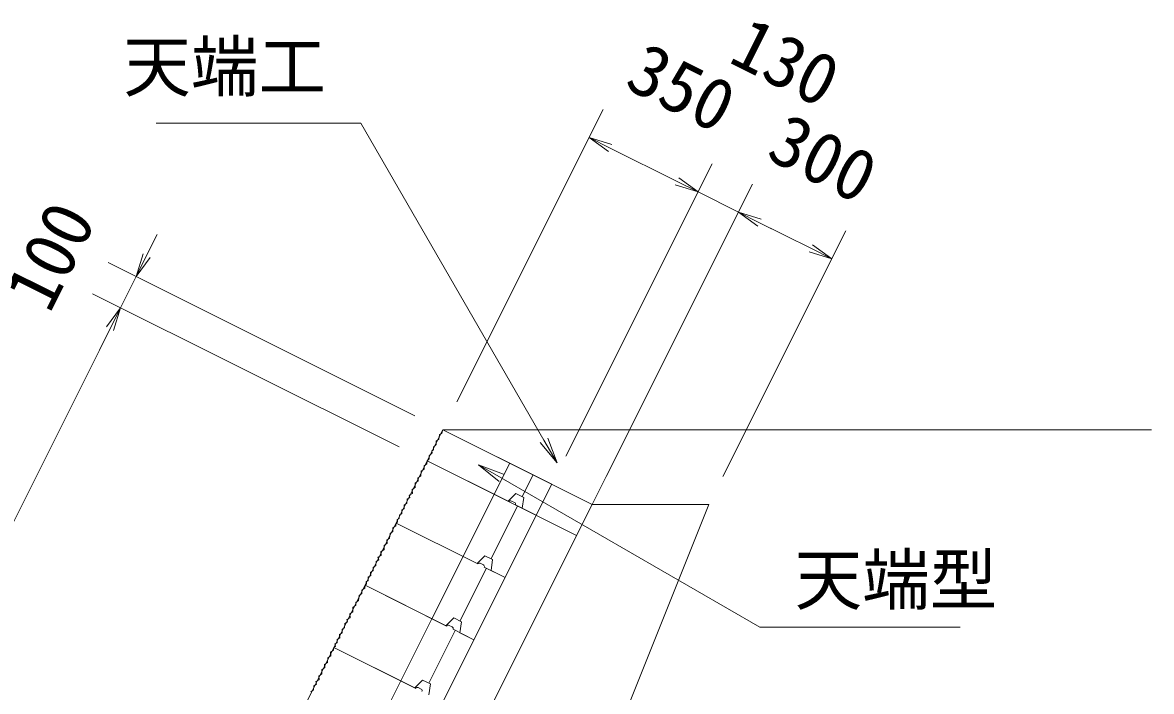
# Model space of a CAD drawing. Units: millimetres, scale not verified. Extents: x 1702 to 43752, y 1233 to 30933.
# Drawn here: x 14994 to 18239, y 23647 to 25571 of the extents above; entities that cross this region are included whole.
import ezdxf
from ezdxf.enums import TextEntityAlignment as Align

# ---------------------------------------------------------------- set-up
doc = ezdxf.new("R2010")
doc.units = ezdxf.units.MM
doc.header["$LTSCALE"] = 50
for name, color, linetype, lineweight in [('D-STR', 1, 'Continuous', 13), ('D-STR-DIM', 7, 'Continuous', 13), ('D-STR-STR（BLOCK）', 1, 'Continuous', 13), ('D-STR-TXT', 7, 'Continuous', 13)]:
    doc.layers.add(name, color=color, linetype=linetype, lineweight=lineweight)
doc.styles.add('ＭＳ ゴシック', font='')
doc.styles.get('ＭＳ ゴシック').set_extended_font_data('MS Gothic')

msp = doc.modelspace()

# ---------------------------------------------------------------- linework, layer by layer
at = {"layer": 'D-STR'}
for p, q in [((16201.88, 24399.51), (14189.42, 20374.59)), ((16631.21, 24184.85), (16201.88, 24399.51)), ((16201.88, 24399.51), (16738.54, 24399.51)), ((16738.54, 24399.51), (16631.21, 24184.85)), ((16738.54, 24399.51), (18238.54, 24399.51)), ((16157.16, 24310.07), (16586.49, 24095.4)), ((16514.93, 24242.98), (14502.47, 20218.06)), ((16631.21, 24184.85), (14618.75, 20159.92)), ((15276.65, 19959.92), (16966.62, 24184.85)), ((16631.21, 24184.85), (16966.62, 24184.85))]:
    msp.add_line(p, q, dxfattribs=at)
at = {"layer": 'D-STR-DIM'}
for p, q in [((16242.13, 24480.01), (16662.51, 25320.77)), ((16677.61, 25200.02), (16622.26, 25240.27)), ((16687.67, 25220.15), (16622.26, 25240.27)), ((16622.26, 25240.27), (16682.64, 25210.08)), ((16682.64, 25210.08), (16874.94, 25113.93)), ((16555.18, 24323.48), (16975.56, 25164.24)), ((16555.18, 24323.48), (16975.56, 25164.24)), ((16874.94, 25113.93), (16814.57, 25144.12)), ((16935.31, 25083.75), (16874.94, 25113.93)), ((16935.31, 25083.75), (16874.94, 25113.93)), ((16879.97, 25124), (16935.31, 25083.75)), ((16879.97, 25124), (16935.31, 25083.75)), ((16671.46, 24265.35), (17091.84, 25106.11)), ((16671.46, 24265.35), (17091.84, 25106.11)), ((16869.91, 25103.87), (16935.31, 25083.75)), ((16869.91, 25103.87), (16935.31, 25083.75)), ((16935.31, 25083.75), (17051.59, 25025.61)), ((17106.93, 24985.36), (17051.59, 25025.61)), ((17116.99, 25005.48), (17051.59, 25025.61)), ((17051.59, 25025.61), (17111.96, 24995.42)), ((17106.93, 24985.36), (17051.59, 25025.61)), ((17116.99, 25005.48), (17051.59, 25025.61)), ((17051.59, 25025.61), (17111.96, 24995.42)), ((17111.96, 24995.42), (17172.34, 24965.23)), ((17111.96, 24995.42), (17259.54, 24921.63)), ((15350.62, 24900.61), (15380.81, 24960.98)), ((17006.87, 24265.35), (17360.17, 24971.94)), ((17319.92, 24891.44), (17259.54, 24921.63)), ((17264.57, 24931.69), (17319.92, 24891.44)), ((15340.56, 24905.64), (15320.44, 24840.23)), ((15320.44, 24840.23), (15350.62, 24900.61)), ((15360.69, 24895.58), (15320.44, 24840.23)), ((17254.51, 24911.57), (17319.92, 24891.44)), ((16121.38, 24439.76), (15239.94, 24880.48)), ((15275.72, 24750.79), (15320.44, 24840.23)), ((16076.66, 24350.32), (15195.22, 24791.04)), ((16076.66, 24350.32), (15195.22, 24791.04)), ((15235.47, 24695.45), (15275.72, 24750.79)), ((15235.47, 24695.45), (15275.72, 24750.79)), ((15275.72, 24750.79), (15245.53, 24690.42)), ((15275.72, 24750.79), (15245.53, 24690.42)), ((15255.59, 24685.38), (15275.72, 24750.79)), ((15255.59, 24685.38), (15275.72, 24750.79)), ((13338.16, 20875.68), (15245.53, 24690.42)), ((15245.53, 24690.42), (15215.34, 24630.04)), ((16530.09, 24304.61), (16492.59, 24369.56)), ((16503.42, 24375.81), (16530.09, 24304.61)), ((16481.77, 24363.31), (16530.09, 24304.61)), ((16363.54, 24250.38), (16304.84, 24298.7)), ((16376.04, 24272.03), (16304.84, 24298.7)), ((16304.84, 24298.7), (16369.79, 24261.2))]:
    msp.add_line(p, q, dxfattribs=at)
at = {"layer": 'D-STR-STR（BLOCK）'}
for p, q in [((16201.88, 24399.51), (16157.16, 24310.07)), ((16201.88, 24399.51), (16199.29, 24389.89)), ((16201.88, 24399.51), (16514.93, 24242.98)), ((16201.88, 24399.51), (16514.93, 24242.98)), ((16190.62, 24372.55), (16183, 24366.5)), ((16192.47, 24384.76), (16190.62, 24372.55)), ((16199.29, 24389.89), (16192.47, 24384.76)), ((16175.5, 24342.31), (16170.19, 24339.18)), ((16170.19, 24339.18), (16170.8, 24333.25)), ((16182.96, 24356.89), (16174.69, 24349.87)), ((16174.69, 24349.87), (16175.5, 24342.31)), ((16183, 24366.5), (16182.96, 24356.89)), ((16157.16, 24310.07), (16156.29, 24301.8)), ((16163.02, 24316.09), (16157.16, 24310.07)), ((16392.4, 24192.45), (16157.16, 24310.07)), ((16157.16, 24310.07), (16389.71, 24193.79)), ((16170.8, 24333.25), (16162.61, 24325.02)), ((16162.61, 24325.02), (16163.02, 24316.09)), ((16394.19, 24303.36), (16349.46, 24213.92)), ((16139.83, 24280.37), (16138.26, 24266.34)), ((16147.94, 24286.31), (16139.83, 24280.37)), ((16156.29, 24301.8), (16147.82, 24296.35)), ((16147.82, 24296.35), (16147.94, 24286.31)), ((16461.27, 24269.82), (16429.96, 24207.21)), ((16131.12, 24252.66), (16122.28, 24245.88)), ((16122.28, 24245.88), (16122.4, 24234.02)), ((16138.26, 24266.34), (16130.39, 24260.89)), ((16130.39, 24260.89), (16131.12, 24252.66)), ((16514.93, 24242.98), (16470.21, 24153.54)), ((16114.29, 24216.59), (16104.98, 24211.87)), ((16104.98, 24211.87), (16107.03, 24204.49)), ((16122.4, 24234.02), (16113.45, 24227.61)), ((16113.45, 24227.61), (16114.29, 24216.59)), ((16349.46, 24213.92), (16260.02, 24035.03)), ((16389.71, 24193.79), (16412.07, 24216.15)), ((16412.07, 24216.15), (16434.43, 24204.97)), ((16429.96, 24173.67), (16434.43, 24204.97)), ((16091.18, 24173.39), (16083.67, 24168.06)), ((16098.44, 24188.51), (16091.18, 24182.46)), ((16091.18, 24182.46), (16091.18, 24173.39)), ((16099.53, 24199.77), (16098.44, 24188.51)), ((16107.03, 24204.49), (16099.53, 24199.77)), ((16416.55, 24180.37), (16340.52, 24028.32)), ((16408.05, 24190.21), (16399.1, 24194.69)), ((16470.21, 24153.54), (16410.28, 24183.51)), ((16429.96, 24173.67), (16470.21, 24153.54)), ((16076.84, 24144.09), (16070.55, 24141.79)), ((16070.55, 24141.79), (16072, 24135.02)), ((16076.9, 24155.11), (16076.84, 24144.09)), ((16084.52, 24158.26), (16076.9, 24155.11)), ((16083.67, 24168.06), (16084.52, 24158.26)), ((16470.21, 24153.54), (16380.77, 23974.66)), ((16058.5, 24107.42), (16050.39, 24101.49)), ((16066.85, 24122.91), (16058.38, 24117.46)), ((16058.38, 24117.46), (16058.5, 24107.42)), ((16067.72, 24131.18), (16066.85, 24122.91)), ((16072, 24135.02), (16067.72, 24131.18)), ((16302.95, 24013.56), (16067.72, 24131.18)), ((16067.72, 24131.18), (16300.27, 24014.91)), ((16048.81, 24087.45), (16040.95, 24082)), ((16040.95, 24082), (16041.67, 24073.77)), ((16050.39, 24101.49), (16048.81, 24087.45)), ((16032.96, 24055.14), (16024, 24048.72)), ((16024, 24048.72), (16024.85, 24037.71)), ((16041.67, 24073.77), (16032.84, 24067)), ((16032.84, 24067), (16032.96, 24055.14)), ((16010.09, 24020.88), (16008.99, 24009.63)), ((16017.59, 24025.61), (16010.09, 24020.88)), ((16024.85, 24037.71), (16015.53, 24032.99)), ((16015.53, 24032.99), (16017.59, 24025.61)), ((16260.02, 24035.03), (16170.58, 23856.15)), ((16300.27, 24014.91), (16322.63, 24037.27)), ((16318.61, 24011.33), (16309.66, 24015.8)), ((16322.63, 24037.27), (16344.99, 24026.09)), ((16340.52, 23994.78), (16344.99, 24026.09)), ((15995.08, 23979.37), (15987.45, 23976.22)), ((16001.73, 23994.5), (15994.23, 23989.17)), ((15994.23, 23989.17), (15995.08, 23979.37)), ((16008.99, 24009.63), (16001.73, 24003.58)), ((16001.73, 24003.58), (16001.73, 23994.5)), ((16327.1, 24001.49), (16251.08, 23849.44)), ((16380.77, 23974.66), (16320.84, 24004.62)), ((16340.52, 23994.78), (16380.77, 23974.66)), ((15978.28, 23952.3), (15977.4, 23944.03)), ((15982.56, 23956.13), (15978.28, 23952.3)), ((16213.51, 23834.68), (15978.28, 23952.3)), ((15978.28, 23952.3), (16210.83, 23836.02)), ((15987.4, 23965.21), (15981.11, 23962.91)), ((15981.11, 23962.91), (15982.56, 23956.13)), ((15987.45, 23976.22), (15987.4, 23965.21)), ((16380.77, 23974.66), (16291.33, 23795.77)), ((15960.95, 23922.6), (15959.37, 23908.57)), ((15969.05, 23928.54), (15960.95, 23922.6)), ((15977.4, 23944.03), (15968.93, 23938.58)), ((15968.93, 23938.58), (15969.05, 23928.54)), ((15952.23, 23894.89), (15943.4, 23888.11)), ((15943.4, 23888.11), (15943.52, 23876.25)), ((15959.37, 23908.57), (15951.51, 23903.12)), ((15951.51, 23903.12), (15952.23, 23894.89)), ((15935.41, 23858.82), (15926.09, 23854.1)), ((15926.09, 23854.1), (15928.14, 23846.72)), ((15943.52, 23876.25), (15934.56, 23869.84)), ((15934.56, 23869.84), (15935.41, 23858.82)), ((16170.58, 23856.15), (16081.14, 23677.26)), ((16210.83, 23836.02), (16233.19, 23858.38)), ((16233.19, 23858.38), (16255.55, 23847.2)), ((15912.29, 23815.62), (15904.79, 23810.29)), ((15919.55, 23830.74), (15912.29, 23824.69)), ((15912.29, 23824.69), (15912.29, 23815.62)), ((15920.64, 23842), (15919.55, 23830.74)), ((15928.14, 23846.72), (15920.64, 23842)), ((16237.66, 23822.6), (16161.63, 23670.55)), ((16229.16, 23832.44), (16220.22, 23836.91)), ((16291.33, 23795.77), (16231.4, 23825.73)), ((16251.08, 23815.9), (16255.55, 23847.2)), ((16251.08, 23815.9), (16291.33, 23795.77)), ((15897.96, 23786.32), (15891.66, 23784.02)), ((15891.66, 23784.02), (15893.11, 23777.25)), ((15898.01, 23797.34), (15897.96, 23786.32)), ((15905.63, 23800.49), (15898.01, 23797.34)), ((15904.79, 23810.29), (15905.63, 23800.49)), ((16291.33, 23795.77), (16201.88, 23616.89)), ((15887.96, 23765.14), (15879.49, 23759.69)), ((15879.49, 23759.69), (15879.61, 23749.65)), ((15888.83, 23773.41), (15887.96, 23765.14)), ((15893.11, 23777.25), (15888.83, 23773.41)), ((16124.07, 23655.79), (15888.83, 23773.41)), ((15888.83, 23773.41), (16121.38, 23657.14)), ((15869.93, 23729.68), (15862.06, 23724.23)), ((15862.06, 23724.23), (15862.79, 23716)), ((15871.5, 23743.72), (15869.93, 23729.68)), ((15879.61, 23749.65), (15871.5, 23743.72)), ((15854.07, 23697.37), (15845.12, 23690.95)), ((15845.12, 23690.95), (15845.96, 23679.94)), ((15862.79, 23716), (15853.95, 23709.22)), ((15853.95, 23709.22), (15854.07, 23697.37)), ((15831.2, 23663.11), (15830.11, 23651.86)), ((15838.7, 23667.83), (15831.2, 23663.11)), ((15845.96, 23679.94), (15836.65, 23675.22)), ((15836.65, 23675.22), (15838.7, 23667.83)), ((16081.14, 23677.26), (15991.69, 23498.37)), ((16121.38, 23657.14), (16143.75, 23679.5)), ((16139.72, 23653.56), (16130.78, 23658.03)), ((16143.75, 23679.5), (16166.11, 23668.32)), ((16161.63, 23637.01), (16166.11, 23668.32)), ((15830.11, 23651.86), (15822.85, 23645.81))]:
    msp.add_line(p, q, dxfattribs=at)
for centre, start, end in [((16396.87, 24190.21), 63.43495, 153.43495), ((16405.81, 24185.74), 333.43495, 63.43495), ((16307.43, 24011.33), 63.43495, 153.43495), ((16316.37, 24006.86), 333.43495, 63.43495), ((16217.98, 23832.44), 63.43495, 153.43495), ((16226.93, 23827.97), 333.43495, 63.43495), ((16128.54, 23653.56), 63.43495, 153.43495), ((16137.48, 23649.09), 333.43495, 63.43495)]:
    msp.add_arc(centre, 5, start, end, dxfattribs=at)
at = {"layer": 'D-STR-TXT'}
for p, q in [((15966.24, 25281.24), (15377.89, 25281.24)), ((16492.59, 24369.56), (15966.24, 25281.24)), ((16369.79, 24261.2), (17113.1, 23832.05)), ((17113.1, 23832.05), (17689.08, 23832.05))]:
    msp.add_line(p, q, dxfattribs=at)

# ---------------------------------------------------------------- texts
at = {"layer": 'D-STR-DIM', "style": 'ＭＳ ゴシック'}
for s, rotation, p in [('130', 333.435, (16997.98, 25419.28)), ('350', 333.435, (16698.75, 25346.06)), ('300', 333.435, (17105.71, 25142.58)), ('100', 63.435, (15111.52, 24710.46))]:
    msp.add_text(s, height=149.5, rotation=rotation, dxfattribs=at).set_placement(p, align=Align.BOTTOM_LEFT)
at = {"layer": 'D-STR-TXT', "style": 'ＭＳ ゴシック'}
msp.add_text('天端工', height=142.4, dxfattribs=at).set_placement((15866.24, 25331.24), align=Align.BOTTOM_RIGHT)
msp.add_text('天端型', height=142.4, dxfattribs=at).set_placement((17213.1, 23854.74), align=Align.BOTTOM_LEFT)

doc.saveas('drawing.dxf')
